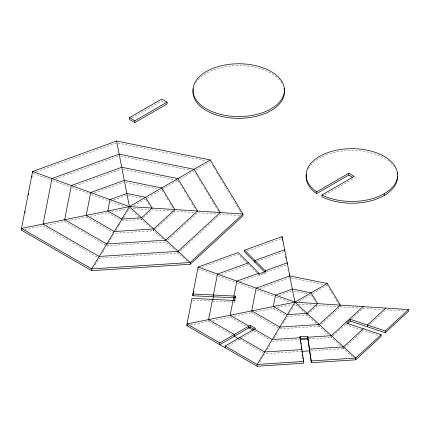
<?xml version="1.0" encoding="UTF-8"?>
<svg xmlns="http://www.w3.org/2000/svg" width="430" height="430" viewBox="0 0 430 430"><rect width="100%" height="100%" fill="white"/><g stroke="black" fill="none" stroke-linecap="round" stroke-linejoin="round"><path stroke-width="0.32" stroke-dasharray="2.15 1.61" d="M86.494 215.806L86.236 217.107L68.58 220.671M90.16 216.311L107.817 212.748L108.064 211.479M95.073 265.014L99.196 258.22L178.052 253.093L220.273 214.296L239.65 215.559M102.625 252.56L105.028 248.594M108.462 242.928L113.606 234.436M116.009 230.475L118.411 226.508M118.755 225.944L121.158 221.977M123.56 218.015L125.963 214.049M127.339 211.786L129.398 208.383L140.099 218.22M259.553 362.27L264.703 353.777L301.457 351.385M267.105 349.816L270.54 344.15M273.969 338.485L278.086 331.691M283.236 323.199L287.358 316.399L307.068 315.12M288.385 314.701L290.443 311.304M291.819 309.041L294.905 303.94M347.365 324.064L346.515 324.913L360.813 329.681M155.198 229.383L174.833 211.34L174.833 209.566M167.834 240.123L197.553 212.818L216.93 214.081M307.552 314.679L317.625 305.418M321.199 324.489L340.345 306.896L359.722 308.16M332.858 336.131L346.01 324.043M351.858 318.673L363.065 308.375L382.442 309.638M310.815 350.778L343.559 348.649L363.302 330.509M369.784 324.553L385.78 309.853L405.157 311.116M131.709 118.164L161.728 100.83L164.964 102.695M134.015 205.717L145.56 199.052M147.297 198.053L161.728 189.721M162.309 189.388L177.896 180.385L180.654 184.938M179.627 179.385L194.059 171.054M195.795 170.054L210.227 161.718M324.811 195.118L354.18 178.165M298.947 301.607L311.073 294.609M312.803 293.609L327.241 285.278L327.929 286.412M227.959 346.15L239.725 339.356M240.848 338.711L254.291 330.95M36.394 171.898L115.966 143.034M55.733 178.928L118.529 156.149M75.105 185.948L121.088 169.264M94.412 192.989L123.657 182.379M113.773 200.009L126.839 195.268M201.869 267.465L238.166 254.302L246.6 262.73M247.126 251.05L281.483 238.585M221.197 274.501L248.475 264.606M257.409 261.365L284.047 251.7M239.967 281.736L259.51 274.646M262.031 273.733L263.918 273.05M266.439 272.136L287.229 264.595M259.924 288.541L289.788 277.71M279.28 295.566L292.346 290.825M247.067 263.203L259.338 275.474L265.939 273.27L265.24 272.572M24.768 229.523L43.081 225.825L99.196 258.22M46.349 225.164L64.661 221.466L106.167 245.428M111.741 211.952L126.78 208.916M190.28 325.08L208.588 321.382L232.049 334.922M212.511 320.587L230.168 317.023L246.309 326.343M234.092 316.227L253.055 312.395M255.673 311.868L274.636 308.036M277.253 307.509L292.292 304.472M121.846 220.843L141.561 219.563L152.118 209.861L172.161 211.168M106.742 245.761L165.889 241.913L175.134 250.41M279.806 328.859L319.232 326.295L319.232 324.516M272.255 341.318L299.576 339.544M308.804 338.942L331.396 337.469L331.396 335.696M192.672 300.151L211.211 301.086M212.538 301.15L231.738 302.123M233.597 302.215L234.656 302.269L234.656 300.489M133.407 208.647L148.775 209.647M172.828 211.211L194.881 212.646M298.248 304.161L314.287 305.203M314.954 305.246L339.007 306.81M117.906 143.066L206.298 160.927M120.47 156.187L190.775 170.387M123.023 169.302L173.978 179.595M176.59 180.122L177.896 180.385M125.592 182.417L158.444 189.055M128.129 195.532L141.69 198.268M291.099 277.973L323.296 284.477M293.636 291.088L307.197 293.824M361.437 329.885L378.69 335.637M33.228 173.5L51.342 180.068M52.589 180.525L70.697 187.093M71.95 187.544L90.058 194.113M91.305 194.57L110.037 201.364M110.666 201.589L124.399 206.572M198.117 268.831L216.849 275.625M218.101 276.082L236.21 282.65M237.457 283.101L255.565 289.669M256.817 290.126L274.926 296.695M276.173 297.146L289.911 302.129M107.817 212.748L120.163 219.875M273.329 308.305L286.794 316.077M278.086 327.87L251.749 312.664L251.749 310.885M253.807 330.67L270.524 340.318M239.252 339.082L262.966 352.777M295.878 304.838L305.612 313.776M306.096 314.223L317.775 324.956M318.259 325.402L328.477 334.787M330.423 336.577L340.641 345.967M342.586 347.752L353.293 357.588M140.588 218.666L150.317 227.61M152.752 229.846L163.454 239.682M163.943 240.128L165.4 241.466M177.079 252.195L187.297 261.585M329.31 288.691L332.755 294.378M334.137 296.657L338.62 304.053M311.417 295.179L315.555 302.005M212.64 165.7L215.054 169.683M216.435 171.962L225.401 186.754M225.745 187.324L229.539 193.586M230.921 195.86L233.334 199.843M234.715 202.121L239.198 209.517M239.542 210.087L240.918 212.361M195.44 173.328L197.854 177.31M199.235 179.589L202.68 185.276M204.062 187.555L213.027 202.347M213.371 202.917L216.134 207.47M217.51 209.743L219.579 213.162M182.035 187.217L185.48 192.903M186.862 195.182L190.313 200.869M191.689 203.148L195.483 209.405M162.072 190.286L163.454 192.565M164.835 194.838L168.28 200.53M169.662 202.804L173.107 208.496M145.91 199.622L150.049 206.448M363.065 306.601L363.065 308.375M343.559 346.87L343.559 348.649M340.345 305.123L340.345 306.896M259.338 273.695L259.338 275.474M230.168 315.244L230.168 317.023M208.588 319.603L208.588 321.382M153.725 228.959L153.725 230.738L114.294 233.302L86.236 217.107L86.236 215.328M64.661 219.687L64.661 221.466M308.471 168.528A45.725 26.397 0 0 1 352.406 150.435A45.725 26.397 0 0 1 395.6 169.114M195.87 82.716A45.725 26.397 0 0 1 239.526 65.548A45.725 26.397 0 0 1 282.096 83.603"/><path stroke-width="0.64" d="M235.323 296.109L235.323 297.888L192.866 295.743L192.866 293.964L235.323 296.109L234.656 300.489L192.011 298.339L187.012 323.962L187.012 325.741L257.151 366.236L303.833 363.2L300.075 336.652L307.67 336.265L311.406 362.705L355.723 359.824L381.152 336.459L381.152 334.68L346.515 323.134L350.326 319.323L385.21 330.955L408.5 309.552L408.5 311.331L385.21 332.729L350.326 321.102L347.784 323.645M234.85 301.016L235.038 299.764M21.5 230.184L21.5 228.405L32.605 171.495L116.6 141.024L210.227 159.939L242.988 214L242.988 215.774L190.216 264.267L91.644 270.68L21.5 230.184L21.758 228.873M24.945 212.522L25.203 211.216M28.396 194.86L28.649 193.554M31.841 177.198L32.094 175.892M192.866 293.964L198.117 267.051L238.166 252.523L259.338 273.695L265.939 271.491L244.627 250.179L282.107 236.581L294.905 302.166L355.723 358.045L355.723 359.824M187.012 325.741L187.265 324.424M192.866 295.743L193.247 293.771M193.505 292.459L193.763 291.148M212.538 299.377L208.588 319.603L234.339 334.47L234.339 336.244M212.904 299.269L213.414 296.668M233.065 300.409L230.168 315.244L248.9 326.058L248.9 327.837M233.372 300.602L234.011 297.323M210.227 159.939L129.398 206.61L91.644 268.9L91.644 270.68M327.241 283.499L289.788 275.931L256.189 288.121L251.749 310.885L279.806 327.079L319.232 324.516L340.345 305.123L327.241 283.499L294.905 302.166L257.151 364.457L257.151 366.236M363.065 306.601L331.396 335.696L307.815 337.227L307.815 339.007M363.302 328.73L343.559 346.87L309.611 349.079L309.611 350.858M385.78 308.073L367.36 325.005L367.36 326.779M381.152 334.68L355.723 358.045L311.406 360.931M129.398 117.718L161.728 99.05L167.119 102.163L167.119 103.942L134.784 122.609L129.398 119.497L129.398 117.718L134.784 120.83L167.119 102.163M352.568 177.23L348.794 175.053L316.609 193.634L316.609 191.855L348.794 173.274L354.18 176.386L321.936 195.005L321.936 196.784A45.725 26.397 0 0 0 371.042 200.799A45.725 26.397 0 0 0 397.594 176.617M408.5 309.552L294.905 302.166L187.012 323.962L219.773 342.877L250.26 325.273L255.646 328.386L225.159 345.989L225.159 347.768M254.571 329.541L250.26 327.053L219.773 344.656L219.773 342.877M248.475 262.827L217.472 274.077L213.393 295.002L213.393 296.781M258.779 273.136L236.833 281.096L233.915 296.039L233.915 297.818M190.216 264.267L190.216 262.488L129.398 206.61L21.5 228.405L91.644 268.9L190.216 262.488L242.988 214L129.398 206.61L32.605 171.495L32.605 172.683M300.167 339.501L308.138 338.985M302.037 349.568L264.703 351.998L239.725 337.577M302.129 351.342L310.148 350.821M303.833 361.42L257.151 364.457L225.159 345.989M311.406 362.705L307.67 338.044L300.075 338.426L300.075 336.652M198.117 267.051L294.905 302.166M254.291 329.17L272.255 339.539L300.237 337.722L300.237 338.904M248.615 327.671L253.227 330.337M234.044 336.077L238.672 338.749M264.772 272.104L244.627 251.958L244.627 250.179M282.236 239.016L282.494 240.327M285.692 256.721L285.95 258.032M289.148 274.431L289.406 275.743M116.6 141.024L129.398 206.61M300.339 340.157L300.538 341.474M300.737 342.791L300.935 344.108M301.237 346.08L301.435 347.397M301.634 348.714L301.833 350.031M302.037 351.348L302.236 352.664M302.532 354.642L302.736 355.959M302.935 357.276L303.134 358.593M303.333 359.91L303.532 361.227M385.21 330.955L385.21 332.729M384.205 193.72L384.205 195.5M350.326 319.323L350.326 321.102M348.794 173.274L348.794 175.053M307.67 336.265L307.67 338.044M287.229 263.998L287.229 262.816L265.24 270.793L265.24 271.975M284.665 250.883L284.665 249.701L254.931 260.489L254.931 262.262M282.107 236.581L282.107 237.768M250.26 325.273L250.26 327.053M134.784 120.83L134.784 122.609M316.609 193.634A45.725 26.397 0 0 1 306.391 174.102M397.067 172.822A45.725 26.397 0 0 1 397.347 174.08M316.609 191.855A45.725 26.397 0 0 1 341.802 149.301A45.725 26.397 0 0 1 396.223 181.481A45.725 26.397 0 0 1 321.936 195.005M283.972 88.182A45.725 26.397 0 0 1 239.252 118.336A45.725 26.397 0 0 1 193.312 88.806M51.965 178.52L43.081 224.046L99.196 256.441L178.052 251.314L220.273 212.522L194.059 169.275L119.158 154.144L51.965 178.52M71.321 185.54L64.661 219.687L106.742 243.982L165.889 240.139L197.553 211.044L177.896 178.606L121.717 167.259L71.321 185.54M90.682 192.565L86.236 215.328L114.294 231.528L153.725 228.959L174.833 209.566L161.728 187.942L124.275 180.374L90.682 192.565M110.037 199.584L107.817 210.969L121.846 219.069L141.561 217.784L152.118 208.088L145.56 197.273L126.839 193.489L110.037 199.584M275.549 295.141L273.329 306.525L287.358 314.626L307.068 313.341L317.625 303.644L311.073 292.83L292.346 289.046L275.549 295.141M215.849 113.025A45.725 26.397 0 0 0 284.434 90.16A45.725 26.397 0 0 0 215.849 67.3A45.725 26.397 0 0 0 215.849 113.025"/></g></svg>
